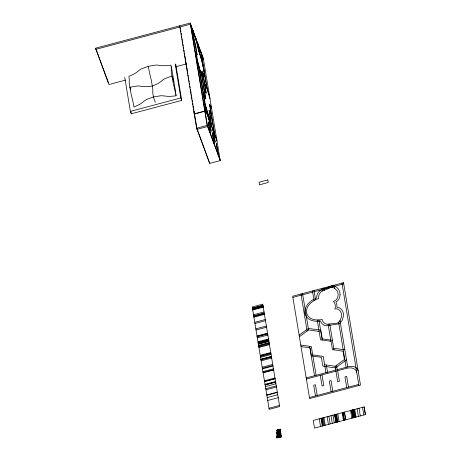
<?xml version="1.0" encoding="UTF-8"?>
<svg xmlns="http://www.w3.org/2000/svg" width="461" height="461" viewBox="0 0 461 461"><rect width="100%" height="100%" fill="white"/><g stroke="black" fill="none" stroke-linecap="round" stroke-linejoin="round"><path stroke-width="0.69" d="M340.016 320.551L341.238 317.658A16.256 11.456 -20.4 0 0 341.463 314.35A15.155 10.678 -20.4 0 0 341.134 312.852C340.402 310.27 337.625 308.15 334.911 309.037A14.879 10.482 -20.4 0 0 333.499 301.396C337.112 300.595 338.789 296.285 337.907 292.942A16.463 11.6 -20.4 0 0 336.928 290.591L334.657 288.217L331.488 287.238L322.93 290.851C319.732 291.761 318.194 295.489 318.712 298.578A14.879 10.482 -20.4 0 0 306.611 312.691A14.879 10.482 -20.4 0 0 322.176 319.444C322.631 322.285 325.454 324.947 328.434 324.118L337.423 323.069A4.754 3.348 -20.4 0 0 338.633 322.199A7.906 5.572 -20.4 0 0 340.005 320.545L347.692 366.916M279.654 431.98L279.078 432.055L279.867 431.796A1.055 0.743 -20.4 0 0 280.017 431.323M279.856 431.974L280.023 431.79A1.245 0.876 -20.4 0 0 280.167 431.283L279.741 430.856A1.02 0.72 -20.4 0 0 279.718 430.488L279.965 430.269A1.008 0.709 -20.4 0 0 280.075 429.859A1.078 0.761 -20.4 0 0 280 429.6A0.605 0.426 -20.4 0 0 279.585 429.37L278.496 429.934A0.985 0.692 -20.4 0 0 278.381 430.257A1.314 0.922 -20.4 0 0 277.378 431.329A0.968 0.686 -20.4 0 0 277.545 431.669L277.752 431.882A1.078 0.761 -20.4 0 0 278.53 432.078L279.856 431.974L280.248 435.484A0.692 0.49 -20.4 0 1 280.922 435.576A0.715 0.507 -20.4 0 1 281.031 435.795M280.017 432.193L280.046 432.17A1.06 0.749 -20.4 0 0 280.23 431.254A1.049 0.738 -20.4 0 0 280.104 431.047L280.092 431.029A0.72 0.507 -20.4 0 0 279.931 430.885L279.792 430.856M280.029 432.188L280.248 435.484L276.779 436.152L280.121 435.322A0.692 0.49 -20.4 0 1 280.87 435.651L281.031 435.795M299.131 335.187L308.323 328.399L320.827 330.214L322.262 338.852L332.427 340.327M299.385 336.714L308.576 329.926L319.145 331.459M346.516 359.799L335.499 367.936L322.827 366.097L321.375 357.333L311.371 355.88L310.046 347.871L301.016 346.563M278.438 432.81L278.456 433.415L278.438 432.81L276.756 433.006L277.585 432.787M279.879 434.74L279.216 435.19L280.052 434.902L280.017 434.262M279.608 429.381L279.775 429.635L278.715 430.142A0.968 0.68 -20.4 0 0 278.571 430.493A1.285 0.905 -20.4 0 0 277.591 431.548A0.962 0.674 -20.4 0 0 277.752 431.882M279.787 431.202L279.585 430.983A0.928 0.651 -20.4 0 0 279.568 430.465L279.839 430.24A0.841 0.594 -20.4 0 0 279.931 429.9A0.922 0.645 -20.4 0 0 279.862 429.675L280.029 429.923A0.91 0.64 -20.4 0 1 280.098 430.148A0.824 0.582 -20.4 0 1 280.006 430.482L279.775 430.672A0.916 0.645 -20.4 0 1 279.752 431.214L280.011 431.231A0.795 0.559 -20.4 0 0 279.948 431.098L279.643 430.972M276.98 430.499L280.576 429.485L276.738 430.274L277.038 437.702M278.363 430.591L278.34 430.038L276.738 430.199L280.415 429.151L281.118 436.982L276.79 437.852L281.118 436.982M278.277 430.297L278.26 429.761L279.775 429.635L279.579 429.387M280.57 429.41L279.723 429.347M148.309 66.338L141.539 68.81A13.721 9.646 -9.4 0 0 140.058 69.703L136.116 72.705A21.65 15.219 -9.4 0 1 134.105 73.973L128.924 76.336L129.253 79.459A21.65 2.086 75.1 0 1 129.282 80.445L129.172 82.023A13.721 1.32 75.1 0 0 129.201 82.767L130.895 92.972A13.721 1.32 75.1 0 0 131.258 94.632L132.48 99.778A21.65 2.086 75.1 0 1 132.999 102.083L134.001 107.004L139.182 104.641A21.65 15.219 -9.4 0 0 141.193 103.379L145.134 100.371A13.721 9.646 -9.4 0 1 146.615 99.478L153.386 97.012L160.607 95.761A13.721 9.646 -9.4 0 1 162.428 95.773L167.695 96.332A21.65 15.219 -9.4 0 0 170.195 96.395L176.05 95.83L175.047 90.903A21.65 2.086 75.1 0 0 174.529 88.598L173.313 83.453A13.721 1.32 75.1 0 1 172.944 81.799L171.25 71.593A13.721 1.32 75.1 0 1 171.221 70.844L171.331 69.265A21.65 2.086 75.1 0 0 171.302 68.286L170.973 65.157L165.119 65.727A21.65 15.219 -9.4 0 1 162.618 65.664L157.351 65.105A13.721 9.646 -9.4 0 0 155.53 65.087L148.309 66.338L149.381 72.049A13.721 1.32 75.1 0 0 149.75 73.708L150.966 78.854A21.65 2.086 75.1 0 1 151.485 81.159L152.816 89.209A21.65 2.086 75.1 0 1 152.845 90.189L152.735 91.768A13.721 1.32 75.1 0 0 152.764 92.517L153.386 97.012L155.363 102.33M125.576 80.093L108.882 84.53L95.606 48.198L190.203 23.05L203.289 58.224L220.231 160.601L209.709 163.396L196.622 128.221L179.681 25.851M95.802 49.35L190.399 24.203L203.48 59.383M175.658 66.776L186.786 63.82M130.371 111.372L180.827 97.957L181.732 100.383L131.27 113.798L130.371 111.372L124.747 77.396M194.265 113.971L204.759 110.986A9.116 0.876 75.1 0 1 205.986 110.842L216.814 139.954M196.622 128.221L207.15 125.421L220.231 160.601M252.415 308.127L262.937 305.332M292.873 297.374L343.75 283.849M252.432 308.253L262.96 305.453M252.519 308.772L263.047 305.971M252.616 309.348L263.139 306.553M252.645 309.544L263.173 306.732M252.726 310.005L263.248 307.205M253.51 314.765L264.038 311.964M253.694 315.866L264.222 313.065M253.752 316.211L264.28 313.417M253.815 316.592L264.343 313.797M253.919 317.208L264.43 314.344M254.766 322.331L265.288 319.531M254.956 323.507L265.484 320.712M255.843 328.843L266.366 326.042M256.034 330.007L266.562 327.206M257.025 336L267.553 333.199M257.088 336.38L267.616 333.58M257.146 336.732L267.674 333.931M257.33 337.832L267.858 335.038M257.981 341.78L268.509 338.985M258.074 342.333L268.602 339.532M258.154 342.805L268.677 339.993M258.183 342.984L268.711 340.189M258.235 343.307L268.763 340.512M258.281 343.566L268.803 340.765M258.344 343.975L268.872 341.175M258.362 344.085L268.89 341.284M258.575 345.364L269.103 342.563M258.673 345.94L269.201 343.145M258.8 346.707L269.322 343.906M258.926 347.467L269.449 344.672M260.229 355.339L270.757 352.544M260.304 355.788L270.826 352.993M260.413 356.457L270.941 353.656M260.557 357.315L271.08 354.515M260.88 359.286L271.408 356.486M260.891 359.344L271.42 356.549M260.989 359.949L271.506 357.091M261.145 360.871L271.667 358.07M262.194 367.221L272.722 364.426M262.367 368.27L272.895 365.475M262.47 368.881L272.993 366.08M262.92 371.606L273.448 368.806M263.058 372.43L273.586 369.636M263.122 372.816L273.65 370.022M264.435 380.757L274.963 377.957M264.545 381.42L275.073 378.625M264.574 381.581L275.096 378.786M265.023 384.307L275.551 381.512M265.115 384.854L275.638 382.054M265.121 384.918L275.649 382.117M265.398 386.572L275.926 383.771M265.749 388.704L276.277 385.903M306.208 377.945L348.32 366.754A9.116 6.425 -20.4 0 1 358.116 370.632L358.18 371.007M265.928 389.781L276.456 386.981M306.386 379.028L346.908 368.253A9.116 6.425 -20.4 0 1 356.739 372.321M266.775 394.91L277.303 392.109M266.838 395.29L277.366 392.49M267.213 397.555L277.741 394.754M267.703 400.494L278.231 397.699M268.988 408.267L279.516 405.467M309.446 397.509L358.744 384.405M364.121 406.896L313.238 420.426L314.511 428.102L365.389 414.577L364.121 406.896L365.394 414.577M277.874 435.968L278.116 436.965L277.874 435.968L276.779 436.239L280.173 435.593A0.686 0.484 -20.4 0 1 280.91 435.927M278.006 435.933L278.248 436.93L278.006 435.933L279.112 435.657L279.349 436.665L279.112 435.657M279.251 435.622L279.487 436.63L279.251 435.622L280 435.438A0.697 0.496 -20.4 0 1 280.755 435.783M278.196 430.499A1.008 0.709 -20.4 0 0 277.614 431.611A0.991 0.697 -20.4 0 0 278.565 431.732A0.801 0.565 -20.4 0 0 278.663 431.98L279.17 432.28M278.94 432.078L279.199 433.432M279.769 432.285L279.268 432.36L279.337 433.882M278.957 432.401L278.548 432.078A0.91 0.645 -20.4 0 1 278.438 431.859M277.701 432.712L277.487 432.51L278.571 432.723L277.487 432.401L276.756 432.896L277.701 432.602L277.441 429.998L277.649 430.24M278.369 432.522L278.392 433.156L279.32 433.449M278.329 431.871L278.375 433.242L279.009 433.334M333.735 348.205L344.863 349.824M300.762 345.035L311.331 346.568L316.09 375.317M312.708 354.889L323.276 356.422L325.967 372.69M324.653 364.749L335.222 366.282L344.413 359.494L343.036 351.173L332.467 349.64L331.09 341.319L320.522 339.78L317.243 319.992M279.032 433.496L278.392 433.156M279.084 432.153L279.159 433.859L280.167 434.158L279.354 434.158M277.401 433.83L276.761 433.617L277.626 434.008L277.655 436.129L277.389 433.83L277.626 434.008M279.239 434.141L279.02 433.334L279.049 433.968L279.85 434.239M277.741 434.395L277.51 433.732L277.522 434.36L278.496 434.648L278.519 435.167M278.496 434.648L277.637 434.602M279.222 435.322L279.424 435.691L280.213 434.925L279.303 435.547L278.369 435.391L278.352 434.717L277.77 434.625L277.776 436.1L277.522 434.452M278.294 434.487L278.311 435.132L279.297 435.42L278.162 435.236L278.352 434.717M278.675 435.443L278.663 435.881L278.444 435.288M279.885 430.874L279.931 430.891A1.043 0.738 -20.4 0 1 279.913 431.087L280.115 431.323A0.939 0.663 -20.4 0 1 280.017 432.003M278.957 432.262L278.68 431.997M277.643 437.714L277.395 436.723L277.643 437.552M278.882 437.42L278.646 436.411L278.876 437.259M280.144 437.12L279.913 436.106L280.132 436.959M278.375 433.242L278.53 432.084M277.655 431.594L277.862 431.807A0.91 0.64 -20.4 0 0 278.409 431.997L278.208 431.79M278.329 431.784L278.525 431.997A1.129 0.795 -20.4 0 0 278.761 431.957L278.571 431.744M278.283 430.384L278.479 430.62A1.233 0.87 -20.4 0 1 278.703 430.534A0.824 0.582 -20.4 0 1 278.801 430.199L279.689 429.744L279.522 429.491L278.974 429.721L279.153 429.969M279.764 432.101L280.121 435.518L279.758 432.038M278.703 430.534L278.519 430.292A0.801 0.565 -20.4 0 1 278.657 429.9L279.066 430.004L278.882 429.761M278.34 430.038L278.15 429.796L278.167 430.355M279.718 430.488L280.127 430.511A0.991 0.697 -20.4 0 0 280.236 430.107M204.315 83.043L206.511 86.201L209.738 97.196M204.909 85.06L206.759 87.728L209.991 98.723M203.964 89.111L205.744 91.681M204.436 90.713L206.286 93.381L203.013 73.587M203.318 94.177L205.272 96.989M203.964 96.361L205.813 99.034L201.572 73.489L202.102 74.382L201.895 70.994A14.879 1.435 75.1 0 0 203.727 70.13A14.879 1.435 75.1 0 0 198.443 50.134L196.611 41.939L193.228 32.403L193.136 34.183A16.463 1.585 75.1 0 0 193.401 36.292L195.988 47.114A14.879 1.435 75.1 0 0 197.222 54.698L196.611 53.626L196.985 57.93A16.463 1.585 75.1 0 0 197.544 60.823L199.504 68.649L201.561 73.466M211.369 107.044L209.519 104.37L214.273 133.125M210.037 106.289L211.622 108.571M210.896 112.697L209.04 110.023L211.737 126.291M211.363 114.293L209.611 111.769L211.063 120.528L208.839 117.33L204.972 104.151M205.341 104.682L208.568 115.676L210.418 118.344M280 429.6L280.155 429.854A1.066 0.755 -20.4 0 1 280.242 430.107M280.455 429.439L280.3 429.179L280.985 437.011L280.421 429.226M216.993 141.037L206.574 113.02A9.116 0.876 75.1 0 0 205.381 113.354M207.381 125.438L220.053 159.518M196.853 128.239L209.709 163.396M173.849 81.407L171.872 76.088L165.101 78.554A13.721 9.646 -9.4 0 0 163.62 79.448L159.679 82.456A21.65 15.219 -9.4 0 1 157.668 83.718L152.487 86.08L146.633 86.651A21.65 15.219 -9.4 0 1 144.132 86.587L138.865 86.028A13.721 9.646 -9.4 0 0 137.044 86.011L129.823 87.262L130.809 89.924M95.606 48.198L108.444 82.709M196.109 40.343L195.706 37.831M204.805 111.245L194.277 114.046M341.976 283.112L358.923 385.488M362.536 407.322L363.804 414.998M359.033 408.25L360.3 415.931M357.102 408.763L358.37 416.444M334.167 285.192L334.669 288.223M354.728 409.397L355.996 417.072M354.192 409.535L355.466 417.217M353.806 409.639L355.079 417.314M353.731 409.662L354.999 417.338M332.583 285.613L332.882 287.405M338.639 322.204L346.113 367.336M353.143 409.817L354.411 417.493M354.031 417.597L352.763 409.915L353.985 417.608M352.59 409.962L353.864 417.643M348.47 387.136L346.695 376.424L344.972 376.885L346.741 387.597M352.262 410.048L353.535 417.729M351.835 410.163L353.109 417.839M351.657 410.209L352.93 417.891M351.518 410.25L352.792 417.925M350.539 410.509L351.806 418.185M337.654 370.713L339.429 381.426L337.706 381.887L335.931 371.174M344.511 412.111L345.779 419.787M323.76 287.958L324.152 290.332M329.724 323.968L334.006 349.859M336.559 365.291L337.291 369.682M344.321 412.163L345.589 419.838M343.065 412.497L344.338 420.173M342.88 412.543L344.154 420.225M342.782 412.572L344.056 420.248L342.736 412.583M322.176 288.379L322.602 290.949M328.105 324.192L330.935 341.296M335.066 366.259L335.706 370.102M342.189 412.728L343.457 420.409M337.809 413.892L339.071 421.573M332.836 391.291L331.061 380.579L329.333 381.04L331.107 391.752M336.628 414.209L337.896 421.884M334.899 414.664L336.173 422.345M334.813 414.687L336.081 422.368M314.027 290.545L315.555 299.783M318.891 319.951L322.216 340.028M326.348 364.991L327.552 372.269M334.582 414.75L335.856 422.426M312.443 290.966L314.033 300.584M333.003 415.171L334.271 422.846M331.038 415.695L332.306 423.371M322.02 374.868L323.795 385.58L322.072 386.041L320.297 375.329M328.872 416.266L330.145 423.947M327.149 416.727L328.416 424.402M323.974 417.568L325.241 425.249M302.56 293.594L308.576 329.926M323.121 417.799L324.388 425.474M322.245 418.029L323.518 425.71M321.68 418.179L322.954 425.86M300.975 294.014L307.101 331.015M309.636 346.32L314.506 375.738M321.536 418.219L322.809 425.895M317.203 395.452L315.428 384.739L313.699 385.194L315.474 395.907M320.994 418.363L322.262 426.039M319.266 418.819L320.539 426.5M218.502 155.351L216.29 143.446L218.059 154.158M201.152 52.491L207.277 89.492M209.813 104.803L214.682 134.22M200.748 51.396L206.759 87.728M213.42 131.42L215.189 142.132L212.976 130.227M198.207 44.561L199.797 54.185M197.798 43.467L199.331 52.71M202.667 72.878L205.992 92.955M210.124 117.918L211.328 125.196M214.486 144.541L212.267 132.635L214.042 143.348M208.597 115.717L209.231 119.56M209.398 120.609L211.173 131.322L208.954 119.416M195.297 36.736L195.689 39.116M201.255 72.752L205.543 98.642M208.095 114.074L208.821 118.465M210.464 133.73L208.245 121.825L210.02 132.538M193.026 30.639L193.326 32.437A7.906 0.761 75.1 0 0 193.124 32.593L192.623 29.544M206.557 112.369L199.083 67.231A7.906 0.761 75.1 0 1 198.478 64.903L206.148 111.274M190.612 24.145L207.559 126.516L197.031 129.316L196.795 127.904M190.203 23.05L207.15 125.421M180.205 27.648L180.435 29.06M180.672 30.472L180.902 31.884M181.138 33.296L181.369 34.708M181.605 36.119L181.841 37.531M182.072 38.943L182.308 40.355M182.539 41.772L182.775 43.184M183.005 44.596L183.242 46.008M183.478 47.42L183.709 48.831M183.945 50.243L184.175 51.655M184.412 53.067L184.642 54.479M184.878 55.89L187.8 73.541M188.03 74.953L188.267 76.365M188.503 77.776L188.733 79.188M188.97 80.6L189.2 82.012M189.436 83.424L189.667 84.836M189.903 86.247L190.134 87.659M190.37 89.071L191.073 93.306M191.303 94.724L191.54 96.136M191.77 97.548L192.007 98.959M192.243 100.371L192.473 101.783M192.71 103.195L192.94 104.607M193.176 106.018L193.407 107.43M193.643 108.842L193.874 110.254M194.11 111.666L196.628 126.89M175.756 64.286L181.732 100.383M175.203 63.987L180.827 97.957M171.429 66.77L171.659 68.165M171.89 69.553L175.699 92.557M175.929 93.952L176.16 95.346M130.918 111.677L131.27 113.798M278.963 432.17L279.009 433.242M278.456 430.009L278.473 430.534M278.409 432.09L278.432 432.7M278.525 435.415L278.542 435.91L278.317 435.265M278.214 431.882L278.231 432.499M277.649 430.315L277.695 432.43M277.585 432.677L277.326 430.032L277.366 432.481M279.752 429.623A0.599 0.421 -20.4 0 1 280.132 429.859M278.738 432.285A0.905 0.634 -20.4 0 1 278.634 432.066L278.438 431.859A1.083 0.761 -20.4 0 1 277.534 431.675M277.718 431.513A1.124 0.789 -20.4 0 1 278.369 430.689M194.237 113.786A9.116 0.876 75.1 0 1 194.11 111.28M194.767 115.602A9.116 0.876 75.1 0 1 194.623 114.219M192.514 31.002L192.629 32.915A19.333 1.861 75.1 0 0 192.888 34.846L195.614 46.768A16.608 1.602 75.1 0 0 196.478 52.047L196.034 51.574L196.507 56.715A19.333 1.861 75.1 0 0 196.98 59.221L199.492 69.323L202.61 76.474L202.546 73.362A16.608 1.602 75.1 0 0 204.171 71.334A16.608 1.602 75.1 0 0 198.737 50.318L196.334 40.303L192.71 30.34L192.514 31.002M340.074 294.262C340.178 297.31 338.737 300.595 335.908 301.99A16.608 11.704 -20.4 0 1 336.87 307.303C340.564 307.118 343.238 310.76 343.433 314.177A19.333 13.623 -20.4 0 1 343.382 316.511L342.074 320.533L339.054 323.818L327.771 325.633C324.573 326.544 321.403 324.031 320.528 321.035A16.608 11.704 -20.4 0 1 304.888 313.163A16.608 11.704 -20.4 0 1 316.678 297.973C316.511 294.573 318.39 290.77 321.841 289.802L332.156 285.722C335.112 285.566 337.746 287.664 339.025 290.205A19.333 13.623 -20.4 0 1 339.815 292.314L340.074 294.262M267.824 179.917L259.053 182.251L259.474 184.809L268.244 182.475L267.824 179.917M262.747 304.174L252.219 306.974L269.166 409.345L279.694 406.55L262.747 304.174M343.56 282.691L292.683 296.216L309.625 398.592L360.502 385.068L343.56 282.691M280.818 436.792L276.79 437.76L280.818 436.792M277.51 437.748L277.263 436.751L277.51 437.748M278.744 437.454L278.507 436.446L278.744 437.454M280 437.155L279.769 436.141L280 437.155M337.25 422.057L335.983 414.376L337.216 422.063"/></g></svg>
